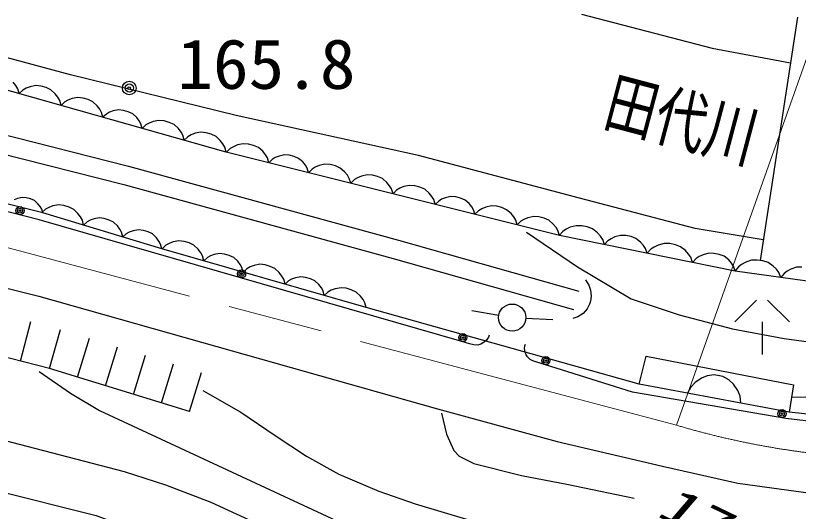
# Model space of a CAD drawing. Units: millimetres, scale not verified. Extents: x 40000 to 680000, y 20000 to 380000.
# Drawn here: x 290990 to 319737, y 260808 to 279017 of the extents above; entities that cross this region are included whole.
import ezdxf
from ezdxf.enums import TextEntityAlignment as Align

# ---------------------------------------------------------------- set-up
doc = ezdxf.new("R2010")
doc.units = ezdxf.units.MM
doc.header["$LTSCALE"] = 1000
doc.linetypes.add('CHAIN', pattern=[18.5, 12, -1.5, 3.5, -1.5])
for name, color, linetype, lineweight in [('M-BGD', 7, 'Continuous', 25), ('M-BMK', 2, 'CHAIN', 13), ('M-STR-HTXT', 7, 'Continuous', 13)]:
    doc.layers.add(name, color=color, linetype=linetype, lineweight=lineweight)
doc.layers.add('M-BGD-HTXT', color=7, linetype='Continuous')
doc.styles.add('ＭＳ ゴシック', font='')
doc.styles.get('ＭＳ ゴシック').set_extended_font_data('MS Gothic')

msp = doc.modelspace()

# ---------------------------------------------------------------- linework, layer by layer
at = {"layer": 'M-BGD'}
for p, q in [((311777, 279068), (316567, 277827)), ((319700, 278966), (318330, 270028)), ((316567, 277827), (319443, 277289)), ((293008, 276847), (289970, 277664)), ((298720, 274008), (288085, 277009)), ((299093, 275345), (293008, 276847)), ((291001, 276452), (290904, 276579)), ((291068, 276333), (291001, 276452)), ((291117, 276153), (291068, 276333)), ((291252, 276281), (291117, 276153)), ((291371, 276348), (291252, 276281)), ((291520, 276405), (291371, 276348)), ((291731, 276446), (291520, 276405)), ((291925, 276424), (291731, 276446)), ((292109, 276372), (291925, 276424)), ((292285, 276289), (292109, 276372)), ((292444, 276145), (292285, 276289)), ((292541, 276017), (292444, 276145)), ((292608, 275899), (292541, 276017)), ((293060, 275971), (292911, 275913)), ((293271, 276011), (293060, 275971)), ((293464, 275990), (293271, 276011)), ((293649, 275937), (293464, 275990)), ((292656, 275719), (292608, 275899)), ((292792, 275847), (292656, 275719)), ((292911, 275913), (292792, 275847)), ((293825, 275855), (293649, 275937)), ((293984, 275710), (293825, 275855)), ((294081, 275583), (293984, 275710)), ((287598, 275397), (295136, 273490)), ((294147, 275464), (294081, 275583)), ((294196, 275284), (294147, 275464)), ((294324, 275404), (294196, 275284)), ((294435, 275466), (294324, 275404)), ((294575, 275520), (294435, 275466)), ((294772, 275558), (294575, 275520)), ((294954, 275538), (294772, 275558)), ((295127, 275489), (294954, 275538)), ((295292, 275411), (295127, 275489)), ((295441, 275276), (295292, 275411)), ((295532, 275157), (295441, 275276)), ((295594, 275046), (295532, 275157)), ((296044, 275129), (295894, 275071)), ((296254, 275169), (296044, 275129)), ((296448, 275148), (296254, 275169)), ((296633, 275095), (296448, 275148)), ((305788, 273875), (299093, 275345)), ((295640, 274877), (295594, 275046)), ((295776, 275005), (295640, 274877)), ((295894, 275071), (295776, 275005)), ((296809, 275013), (296633, 275095)), ((296967, 274868), (296809, 275013)), ((297065, 274741), (296967, 274868)), ((287427, 274718), (294958, 272813)), ((297131, 274622), (297065, 274741)), ((297180, 274442), (297131, 274622)), ((297316, 274570), (297180, 274442)), ((297434, 274637), (297316, 274570)), ((297583, 274694), (297434, 274637)), ((297794, 274734), (297583, 274694)), ((297988, 274713), (297794, 274734)), ((298172, 274661), (297988, 274713)), ((298349, 274578), (298172, 274661)), ((298507, 274433), (298349, 274578)), ((298604, 274306), (298507, 274433)), ((298671, 274188), (298604, 274306)), ((299136, 274266), (298988, 274204)), ((299345, 274313), (299136, 274266)), ((299539, 274297), (299345, 274313)), ((299726, 274251), (299539, 274297)), ((299904, 274173), (299726, 274251)), ((298720, 274008), (298671, 274188)), ((310962, 270941), (298720, 274008)), ((298872, 274135), (298740, 274003)), ((298988, 274204), (298872, 274135)), ((300067, 274033), (299904, 274173)), ((300168, 273909), (300067, 274033)), ((300238, 273792), (300168, 273909)), ((300292, 273614), (300238, 273792)), ((300416, 273738), (300292, 273614)), ((300525, 273803), (300416, 273738)), ((300663, 273861), (300525, 273803)), ((300859, 273905), (300663, 273861)), ((301041, 273890), (300859, 273905)), ((301216, 273846), (301041, 273890)), ((301383, 273774), (301216, 273846)), ((301536, 273642), (301383, 273774)), ((311700, 272307), (305788, 273875)), ((295136, 273490), (305046, 270775)), ((301631, 273526), (301536, 273642)), ((301696, 273417), (301631, 273526)), ((301747, 273249), (301696, 273417)), ((301879, 273381), (301747, 273249)), ((301995, 273451), (301879, 273381)), ((302143, 273513), (301995, 273451)), ((302352, 273560), (302143, 273513)), ((302546, 273544), (302352, 273560)), ((302733, 273497), (302546, 273544)), ((302911, 273420), (302733, 273497)), ((303074, 273280), (302911, 273420)), ((303175, 273156), (303074, 273280)), ((303245, 273039), (303175, 273156)), ((303695, 273124), (303547, 273062)), ((303904, 273171), (303695, 273124)), ((304098, 273155), (303904, 273171)), ((304285, 273109), (304098, 273155)), ((304463, 273031), (304285, 273109)), ((294958, 272813), (304855, 270101)), ((303299, 272861), (303245, 273039)), ((303431, 272993), (303299, 272861)), ((303547, 273062), (303431, 272993)), ((304626, 272891), (304463, 273031)), ((304727, 272767), (304626, 272891)), ((291993, 271769), (288187, 272721)), ((304797, 272650), (304727, 272767)), ((304851, 272472), (304797, 272650)), ((304983, 272604), (304851, 272472)), ((305099, 272674), (304983, 272604)), ((305247, 272736), (305099, 272674)), ((305456, 272782), (305247, 272736)), ((305650, 272767), (305456, 272782)), ((305837, 272720), (305650, 272767)), ((306015, 272642), (305837, 272720)), ((306178, 272502), (306015, 272642)), ((291851, 271522), (288121, 272469)), ((291054, 272299), (290934, 272249)), ((291224, 272337), (291054, 272299)), ((291382, 272324), (291224, 272337)), ((291533, 272286), (291382, 272324)), ((291678, 272223), (291533, 272286)), ((306279, 272378), (306178, 272502)), ((306349, 272262), (306279, 272378)), ((306403, 272083), (306349, 272262)), ((306636, 272272), (306527, 272207)), ((306774, 272330), (306636, 272272)), ((306971, 272374), (306774, 272330)), ((307153, 272359), (306971, 272374)), ((307327, 272316), (307153, 272359)), ((307494, 272243), (307327, 272316)), ((307647, 272112), (307494, 272243)), ((315946, 271197), (311700, 272307)), ((291811, 272110), (291678, 272223)), ((291893, 272009), (291811, 272110)), ((291949, 271914), (291893, 272009)), ((292211, 271971), (292091, 271907)), ((292361, 272026), (292211, 271971)), ((292573, 272063), (292361, 272026)), ((292766, 272038), (292573, 272063)), ((292950, 271983), (292766, 272038)), ((293124, 271897), (292950, 271983)), ((306527, 272207), (306403, 272083)), ((307742, 271995), (307647, 272112)), ((307807, 271886), (307742, 271995)), ((308254, 271982), (308107, 271920)), ((308464, 272029), (308254, 271982)), ((308658, 272013), (308464, 272029)), ((308844, 271967), (308658, 272013)), ((309022, 271889), (308844, 271967)), ((291993, 271769), (291949, 271914)), ((292091, 271907), (291953, 271781)), ((296358, 270457), (291993, 271769)), ((293280, 271750), (293124, 271897)), ((293375, 271621), (293280, 271750)), ((307858, 271719), (307807, 271886)), ((307990, 271851), (307858, 271719)), ((308107, 271920), (307990, 271851)), ((309185, 271749), (309022, 271889)), ((309286, 271625), (309185, 271749)), ((307374, 267046), (291851, 271522)), ((293440, 271502), (293375, 271621)), ((293486, 271321), (293440, 271502)), ((293615, 271438), (293486, 271321)), ((293727, 271499), (293615, 271438)), ((293868, 271550), (293727, 271499)), ((294066, 271585), (293868, 271550)), ((294247, 271562), (294066, 271585)), ((294420, 271510), (294247, 271562)), ((294583, 271429), (294420, 271510)), ((294730, 271291), (294583, 271429)), ((309356, 271508), (309286, 271625)), ((309410, 271330), (309356, 271508)), ((309542, 271462), (309410, 271330)), ((309659, 271532), (309542, 271462)), ((309806, 271594), (309659, 271532)), ((310016, 271640), (309806, 271594)), ((310210, 271625), (310016, 271640)), ((310396, 271578), (310210, 271625)), ((310574, 271500), (310396, 271578)), ((310737, 271360), (310574, 271500)), ((294819, 271170), (294730, 271291)), ((294879, 271058), (294819, 271170)), ((295304, 271118), (295163, 271067)), ((295503, 271153), (295304, 271118)), ((295684, 271130), (295503, 271153)), ((295856, 271078), (295684, 271130)), ((310838, 271236), (310737, 271360)), ((310908, 271120), (310838, 271236)), ((310962, 270941), (310908, 271120)), ((311086, 271090), (310952, 270943)), ((311206, 271169), (311086, 271090)), ((311360, 271242), (311206, 271169)), ((311580, 271302), (311360, 271242)), ((311786, 271295), (311580, 271302)), ((311986, 271255), (311786, 271295)), ((312180, 271181), (311986, 271255)), ((312359, 271040), (312180, 271181)), ((318445, 270782), (315946, 271197)), ((294922, 270889), (294879, 271058)), ((295051, 271006), (294922, 270889)), ((295163, 271067), (295051, 271006)), ((296020, 270997), (295856, 271078)), ((296166, 270859), (296020, 270997)), ((296255, 270738), (296166, 270859)), ((317422, 269636), (310962, 270941)), ((312472, 270914), (312359, 271040)), ((312552, 270793), (312472, 270914)), ((312619, 270607), (312552, 270793)), ((312857, 270819), (312744, 270744)), ((313002, 270888), (312857, 270819)), ((313209, 270944), (313002, 270888)), ((313404, 270938), (313209, 270944)), ((313592, 270900), (313404, 270938)), ((313774, 270830), (313592, 270900)), ((313943, 270698), (313774, 270830)), ((296315, 270626), (296255, 270738)), ((296358, 270457), (296315, 270626)), ((296504, 270581), (296367, 270454)), ((296623, 270647), (296504, 270581)), ((296772, 270704), (296623, 270647)), ((296983, 270743), (296772, 270704)), ((297177, 270720), (296983, 270743)), ((297361, 270667), (297177, 270720)), ((297537, 270583), (297361, 270667)), ((297695, 270437), (297537, 270583)), ((305046, 270775), (311673, 268899)), ((312744, 270744), (312619, 270607)), ((314049, 270579), (313943, 270698)), ((314124, 270466), (314049, 270579)), ((314441, 270516), (314321, 270436)), ((314594, 270589), (314441, 270516)), ((314814, 270649), (314594, 270589)), ((315021, 270642), (314814, 270649)), ((315221, 270601), (315021, 270642)), ((315414, 270527), (315221, 270601)), ((315594, 270387), (315414, 270527)), ((303861, 268291), (296358, 270457)), ((297791, 270310), (297695, 270437)), ((297857, 270191), (297791, 270310)), ((298284, 270244), (298144, 270191)), ((298482, 270281), (298284, 270244)), ((298663, 270260), (298482, 270281)), ((298836, 270210), (298663, 270260)), ((314187, 270290), (314124, 270466)), ((314321, 270436), (314187, 270290)), ((315707, 270260), (315594, 270387)), ((315787, 270140), (315707, 270260)), ((316237, 270235), (316092, 270166)), ((316444, 270291), (316237, 270235)), ((316638, 270284), (316444, 270291)), ((316827, 270246), (316638, 270284)), ((317008, 270177), (316827, 270246)), ((297904, 270010), (297857, 270191)), ((298032, 270129), (297904, 270010)), ((298144, 270191), (298032, 270129)), ((299001, 270131), (298836, 270210)), ((299149, 269995), (299001, 270131)), ((299239, 269875), (299149, 269995)), ((304855, 270101), (311483, 268226)), ((315853, 269953), (315787, 270140)), ((315979, 270091), (315853, 269953)), ((316092, 270166), (315979, 270091)), ((317178, 270045), (317008, 270177)), ((317284, 269925), (317178, 270045)), ((317804, 269960), (317655, 269878)), ((318020, 270033), (317804, 269960)), ((318227, 270038), (318020, 270033)), ((318429, 270010), (318227, 270038)), ((318627, 269948), (318429, 270010)), ((318814, 269819), (318627, 269948)), ((287501, 269768), (291843, 268718)), ((299301, 269763), (299239, 269875)), ((299346, 269594), (299301, 269763)), ((299482, 269721), (299346, 269594)), ((299601, 269787), (299482, 269721)), ((299751, 269844), (299601, 269787)), ((299962, 269883), (299751, 269844)), ((300155, 269860), (299962, 269883)), ((300340, 269807), (300155, 269860)), ((300515, 269723), (300340, 269807)), ((300673, 269577), (300515, 269723)), ((317359, 269812), (317284, 269925)), ((317422, 269636), (317359, 269812)), ((317540, 269791), (317416, 269637)), ((317655, 269878), (317540, 269791)), ((318935, 269699), (318814, 269819)), ((319022, 269584), (318935, 269699)), ((319465, 269706), (319325, 269628)), ((319668, 269774), (319465, 269706)), ((319863, 269779), (319668, 269774)), ((300769, 269450), (300673, 269577)), ((300835, 269331), (300769, 269450)), ((301263, 269384), (301122, 269331)), ((301460, 269421), (301263, 269384)), ((301642, 269400), (301460, 269421)), ((301815, 269350), (301642, 269400)), ((320684, 269180), (317422, 269636)), ((319099, 269401), (319022, 269584)), ((319217, 269547), (319099, 269401)), ((319325, 269628), (319217, 269547)), ((300883, 269150), (300835, 269331)), ((301011, 269270), (300883, 269150)), ((301122, 269331), (301011, 269270)), ((301979, 269271), (301815, 269350)), ((302127, 269135), (301979, 269271)), ((302218, 269015), (302127, 269135)), ((311914, 269315), (312040, 269117)), ((312040, 269117), (312108, 268937)), ((302279, 268904), (302218, 269015)), ((302324, 268734), (302279, 268904)), ((302461, 268862), (302324, 268734)), ((302579, 268927), (302461, 268862)), ((302729, 268984), (302579, 268927)), ((302940, 269023), (302729, 268984)), ((303133, 269000), (302940, 269023)), ((303318, 268947), (303133, 269000)), ((303494, 268863), (303318, 268947)), ((303651, 268718), (303494, 268863)), ((312108, 268937), (312129, 268710)), ((291843, 268718), (298379, 266858)), ((303748, 268590), (303651, 268718)), ((303813, 268471), (303748, 268590)), ((312103, 268529), (312066, 268415)), ((312129, 268710), (312103, 268529)), ((318206, 268564), (317406, 267764)), ((318606, 268564), (319406, 267764)), ((303861, 268291), (303813, 268471)), ((313894, 265480), (303861, 268291)), ((311982, 268253), (311832, 268080)), ((312066, 268415), (311982, 268253)), ((308733, 268007), (307747, 268174)), ((311635, 267955), (311455, 267887)), ((311832, 268080), (311635, 267955)), ((291167, 266325), (291544, 267777)), ((309726, 267902), (310725, 267858)), ((318406, 267764), (318406, 266564)), ((292229, 266050), (292636, 267493)), ((292229, 266050), (287982, 267151)), ((293259, 265735), (293698, 267170)), ((308284, 267096), (308198, 267017)), ((308355, 267200), (308284, 267096)), ((308378, 267277), (308355, 267200)), ((294290, 265420), (294728, 266855)), ((298379, 266858), (306490, 264568)), ((307663, 266963), (307374, 267046)), ((307816, 266919), (307663, 266963)), ((307962, 266918), (307816, 266919)), ((308075, 266948), (307962, 266918)), ((308198, 267017), (308075, 266948)), ((309682, 266790), (309693, 266891)), ((309703, 266658), (309682, 266790)), ((309693, 266891), (309711, 266949)), ((295320, 265106), (295758, 266540)), ((309736, 266563), (309703, 266658)), ((309795, 266482), (309736, 266563)), ((309891, 266389), (309795, 266482)), ((313894, 265480), (314145, 266508)), ((314145, 266508), (319561, 265457)), ((296351, 264791), (296789, 266226)), ((309981, 266340), (309891, 266389)), ((310133, 266292), (309981, 266340)), ((310419, 266202), (310133, 266292)), ((313649, 265187), (310419, 266202)), ((297381, 264477), (292229, 266050)), ((297381, 264477), (297819, 265911)), ((316175, 265705), (315942, 265545)), ((316394, 265786), (316175, 265705)), ((316644, 265821), (316394, 265786)), ((316959, 265762), (316644, 265821)), ((317180, 265639), (316959, 265762)), ((317355, 265485), (317180, 265639)), ((319401, 264451), (313894, 265480)), ((315787, 265370), (315664, 265149)), ((315942, 265545), (315787, 265370)), ((317515, 265251), (317355, 265485)), ((319561, 265457), (319401, 264451)), ((319277, 264218), (313649, 265187)), ((317596, 265033), (317515, 265251)), ((317630, 264782), (317596, 265033)), ((306490, 264568), (310879, 263375)), ((322414, 263844), (319277, 264218)), ((322441, 264109), (319401, 264451)), ((310879, 263375), (314743, 262469)), ((314743, 262469), (317510, 261848)), ((317510, 261848), (320277, 261467))]:
    msp.add_line(p, q, dxfattribs=at)
for points in [[(309754, 271064), (311621, 269791), (313593, 268612), (315358, 268030), (317317, 267510), (319211, 267153), (321022, 266916), (322395, 266737), (323766, 266452), (326325, 265862), (328937, 265366), (330479, 265130), (332074, 264997), (333436, 264945)], [(262143, 264283), (264997, 265017), (267871, 265644), (270354, 265961), (272867, 266176), (275267, 266180), (277494, 266081), (279597, 265916), (281780, 265634), (283666, 265227), (285793, 264658), (294970, 262266), (296497, 261787), (298159, 261145), (300953, 259857), (303900, 258628), (306179, 257872), (308341, 257033), (311431, 255723), (314636, 254245), (317161, 252880), (319768, 251354)], [(291855, 265950), (293002, 265146), (294069, 264518), (302763, 260474), (304291, 259828), (306109, 259188), (308612, 258481), (311096, 257666), (314806, 256401), (318616, 254982), (322553, 253041), (326390, 251029), (327369, 250362), (328349, 249568), (330093, 247873)], [(297868, 265243), (299255, 264445), (300523, 263598), (301675, 262837), (302859, 262178), (304330, 261549), (305668, 261081), (309317, 259993), (313293, 258693), (315806, 257755), (318464, 256879), (320135, 256465), (322039, 256106), (323811, 255789), (325438, 255399), (327145, 254907)], [(319491, 265004), (322091, 265063), (324539, 265021), (325738, 264985), (327176, 264803), (327740, 264601), (328268, 264279), (328523, 264092)], [(262099, 262443), (264073, 263132), (266173, 263730), (268124, 264116), (270089, 264398), (272086, 264483), (274033, 264467), (275832, 264411), (277633, 264252), (280068, 263926), (282825, 263438), (284569, 262873), (286336, 262416), (290127, 261605), (293948, 260658), (302747, 257347), (304939, 256691), (307082, 255942), (309832, 254733), (312366, 253505), (313371, 252872), (314489, 252027), (317617, 249218)], [(306631, 264418), (306814, 263640), (307080, 263042), (307284, 262832), (307823, 262564), (309573, 262121), (311232, 261802), (313708, 261295)]]:
    msp.add_lwpolyline(points, dxfattribs=at)
for centre, radius in [((295163, 276357), 250), ((295163, 276357), 150), ((295163, 276357), 50), ((291149, 271855), 150), ((291149, 271855), 90), ((291149, 271855), 30), ((299288, 269534), 150), ((299288, 269534), 90), ((299288, 269534), 30), ((309226, 267924), 500), ((307416, 267190), 150), ((307416, 267190), 90), ((307416, 267190), 30), ((310464, 266345), 150), ((310464, 266345), 90), ((310464, 266345), 30), ((319139, 264394), 150), ((319139, 264394), 90), ((319139, 264394), 30)]:
    msp.add_circle(centre, radius, dxfattribs=at)
at = {"layer": 'M-BMK'}
msp.add_line((315260, 263973), (287707, 271285), dxfattribs=at)
msp.add_arc((323818, 292726), 30000, 253.4247, 272.1818, dxfattribs=at)
at = {"layer": 'M-STR-HTXT'}
msp.add_line((325647, 293285), (315260, 263973), dxfattribs=at)

# ---------------------------------------------------------------- texts
at = {"layer": 'M-BGD', "style": 'ＭＳ ゴシック', "width": 1.05}
msp.add_text('165.8', height=1833, dxfattribs=at).set_placement((296927, 275777), align=Align.BOTTOM_LEFT)
at = {"layer": 'M-BGD', "style": 'ＭＳ ゴシック', "oblique": 15, "width": 1.4}
msp.add_text('170', height=1320, rotation=334.3, dxfattribs=at).set_placement((314306, 260303), align=Align.BOTTOM_LEFT)
at = {"layer": 'M-BGD-HTXT', "style": 'ＭＳ ゴシック', "width": 0.75}
msp.add_text('田代川', height=1833, rotation=345.2, dxfattribs=at).set_placement((312357, 274500), align=Align.BOTTOM_LEFT)

doc.saveas('drawing.dxf')
